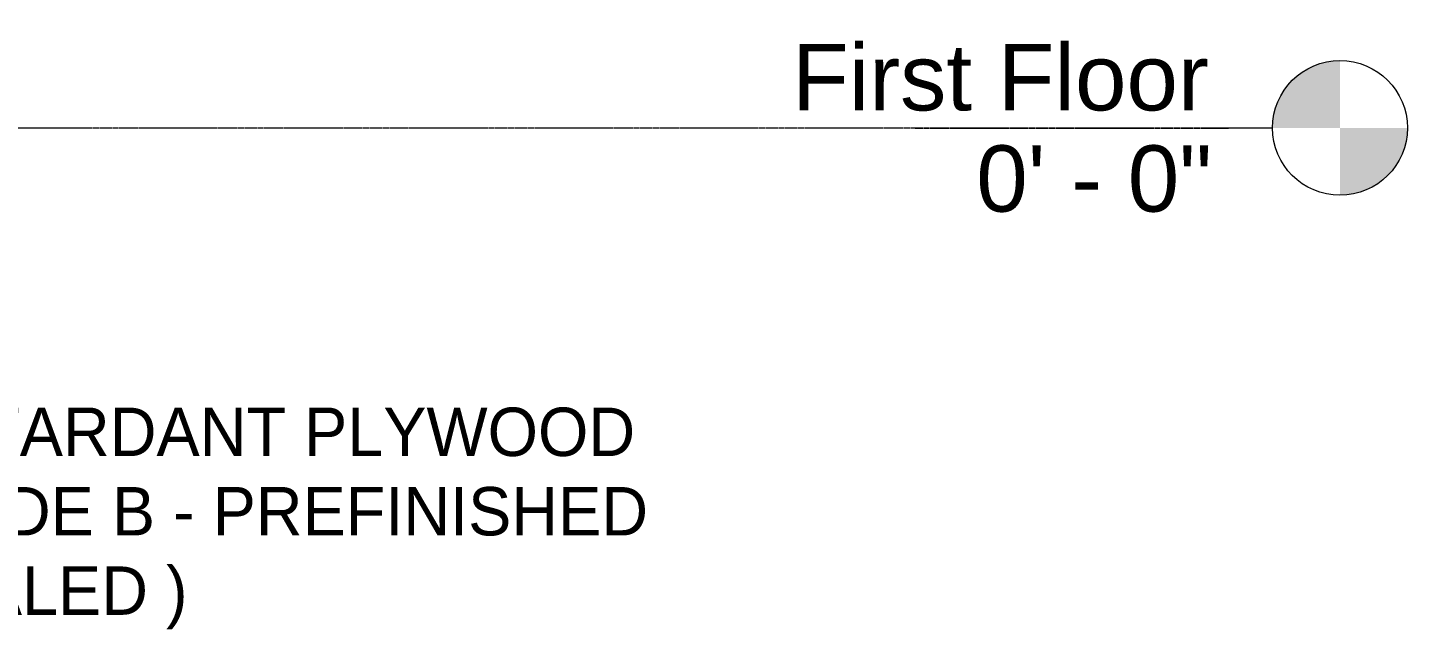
# Model space of a CAD drawing. Header units: inches. Extents: x -23445 to -52, y -314 to 853.
# Drawn here: x -20554.7 to -20063.4, y -178.6 to 35.7 of the extents above; entities that cross this region are included whole.
import ezdxf

# ---------------------------------------------------------------- set-up
doc = ezdxf.new("R2010")
doc.units = ezdxf.units.IN
doc.header["$MEASUREMENT"] = 0
doc.linetypes.add('Grid Line 1_2_', pattern=[0.875, 0.5, -0.125, 0.125, -0.125])
doc.layers.add('A-ANNO-IDEN', color=131, linetype='Continuous', lineweight=9)
doc.layers.add('A-FLOR-LEVL', color=51, linetype='Continuous', lineweight=9)
doc.styles.add('Arial', font='arial.ttf', dxfattribs={"height": 23.60479})
doc.styles.add('Century Gothic', font='GOTHIC.TTF', dxfattribs={"height": 17.245342})

# ---------------------------------------------------------------- blocks, each defined once
blk = doc.blocks.new('Level - Level Head - Circle-15001-Building Section - North_South looking West _ Clinic')
at = {"layer": 'A-FLOR-LEVL'}
h = blk.add_hatch(color=256, dxfattribs=at)
edge = h.paths.add_edge_path(flags=0)
edge.add_line((-20087.4, 0), (-20111.4, 0))
edge.add_arc((-20087.4, 0), 24, 90, 180, ccw=False)
edge.add_line((-20087.4, 24), (-20087.4, 0))
h = blk.add_hatch(color=256, dxfattribs=at)
edge = h.paths.add_edge_path(flags=0)
edge.add_line((-20087.4, -24), (-20087.4, 0))
edge.add_line((-20087.4, 0), (-20063.4, 0))
edge.add_arc((-20087.4, 0), 24, 270, 360, ccw=False)
blk.add_circle((-20087.4, 0), 24, dxfattribs=at)

msp = doc.modelspace()

# ---------------------------------------------------------------- block references
at = {"layer": 'A-FLOR-LEVL'}
msp.add_blockref('Level - Level Head - Circle-15001-Building Section - North_South looking West _ Clinic', (0, 0), dxfattribs=at)

# ---------------------------------------------------------------- texts
at = {"layer": 'A-ANNO-IDEN', "insert": (-20709.16723, -99.62877), "char_height": 17.2453416, "width": 430.272, "attachment_point": 1, "line_spacing_factor": 0.984117, "style": 'Century Gothic', "bg_fill": 3, "box_fill_scale": 1.25, "bg_fill_color": 0, "bg_fill_transparency": 0}
msp.add_mtext('3/4" FIRE RETARDANT PLYWOOD\\P(FINISH: GRADE B - PREFINISHED\\PSTAINED/SEALED )', dxfattribs=at)
at = {"layer": 'A-FLOR-LEVL', "insert": (-20134.10447, 29.83731), "char_height": 23.6047904, "width": 176.256, "attachment_point": 3, "line_spacing_factor": 0.938532, "style": 'Arial', "bg_fill": 3, "box_fill_scale": 1.25, "bg_fill_color": 0, "bg_fill_transparency": 0}
msp.add_mtext('First Floor', dxfattribs=at)

# ---------------------------------------------------------------- next in the draw order: texts
at = {"layer": 'A-FLOR-LEVL', "insert": (-20132.92853, -6.22526), "char_height": 23.60479, "width": 99.936, "attachment_point": 3, "line_spacing_factor": 0.938532, "style": 'Arial', "bg_fill": 3, "box_fill_scale": 1.25, "bg_fill_color": 0, "bg_fill_transparency": 0}
msp.add_mtext('0\' - 0"', dxfattribs=at)

# ---------------------------------------------------------------- next in the draw order: linework, layer by layer
at = {"layer": 'A-FLOR-LEVL', "linetype": 'Grid Line 1_2_'}
msp.add_line((-23227.3711, 0), (-20111.40408, 0), dxfattribs=at)

doc.saveas('drawing.dxf')
